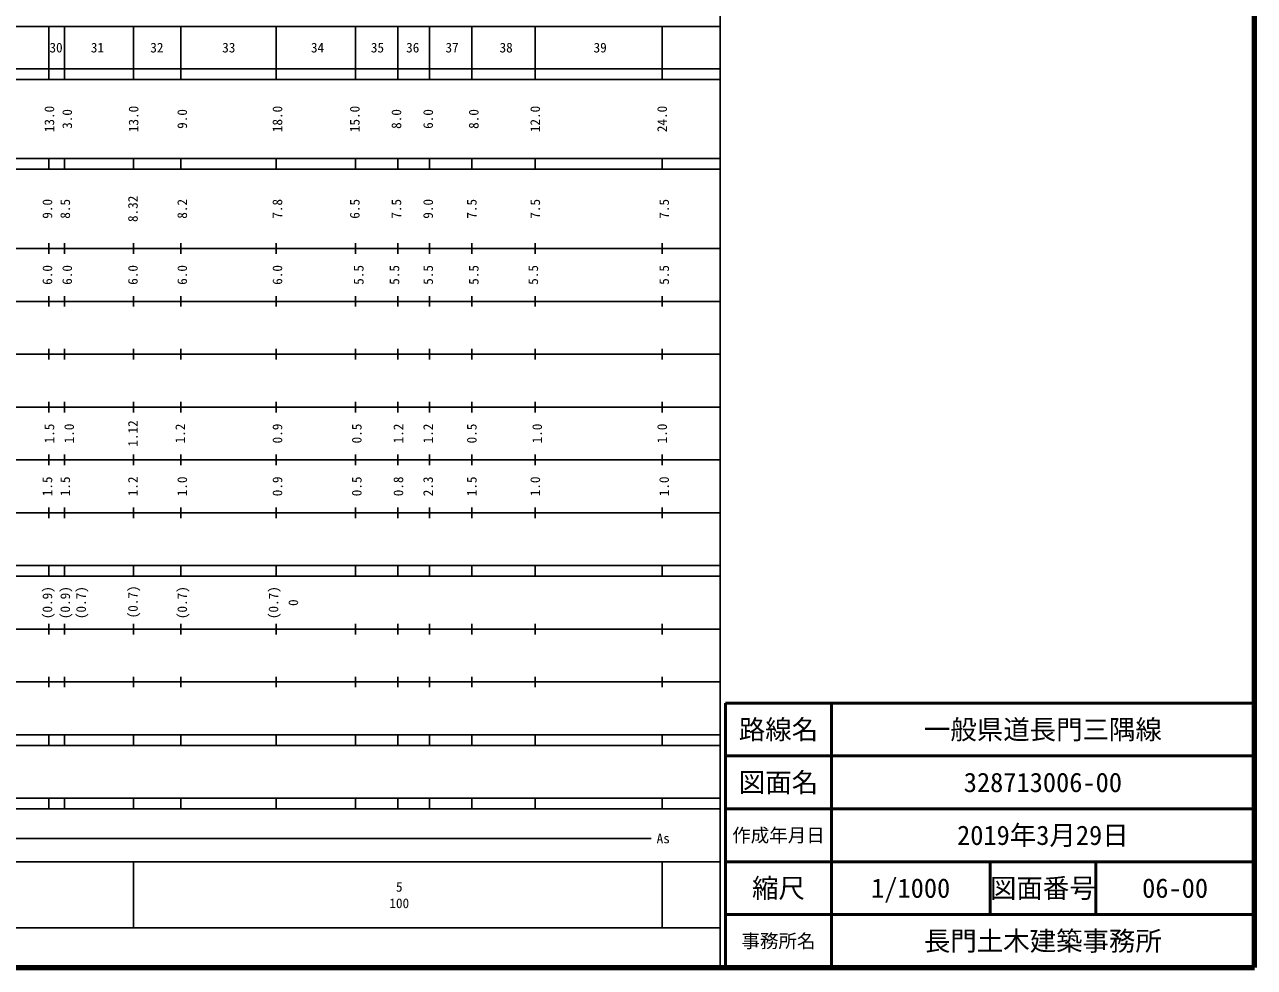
# Model space of a CAD drawing. Units: millimetres on the paper, enlarged 1000 times. Extents: x 40000 to 680000, y 20000 to 380000.
# Drawn here: x 447436 to 680000, y 20000 to 198357 of the extents above; entities that cross this region are included whole.
import ezdxf
from ezdxf.enums import TextEntityAlignment as Align

# ---------------------------------------------------------------- set-up
doc = ezdxf.new("R2010")
doc.units = ezdxf.units.MM
doc.header["$LTSCALE"] = 1000
for name, color, linetype, lineweight in [('M-TTL', 2, 'Continuous', 140), ('M-TTL-BAND', 7, 'Continuous', 25), ('M-TTL-FRAM', 2, 'Continuous', 50), ('M-TTL-LINE', 7, 'Continuous', 50), ('M-TTL-TXT', 7, 'Continuous', 13)]:
    doc.layers.add(name, color=color, linetype=linetype, lineweight=lineweight)
doc.styles.add('ＭＳ ゴシック', font='')
doc.styles.get('ＭＳ ゴシック').set_extended_font_data('MS Gothic')

msp = doc.modelspace()

# ---------------------------------------------------------------- linework, layer by layer
at = {"layer": 'M-TTL'}
for p, q in [((680000, 20000), (680000, 380000)), ((40000, 20000), (680000, 20000))]:
    msp.add_line(p, q, dxfattribs=at)
at = {"layer": 'M-TTL-BAND'}
for p, q in [((579000, 20000), (579000, 370000)), ((68000, 198000), (579000, 198000)), ((452000, 198000), (452000, 188000)), ((455000, 198000), (455000, 188000)), ((468000, 198000), (468000, 188000)), ((477000, 198000), (477000, 188000)), ((495000, 198000), (495000, 188000)), ((510000, 198000), (510000, 188000)), ((518000, 198000), (518000, 188000)), ((524000, 198000), (524000, 188000)), ((532000, 198000), (532000, 188000)), ((544000, 198000), (544000, 188000)), ((568000, 198000), (568000, 188000)), ((40000, 190000), (579000, 190000)), ((40000, 188000), (579000, 188000)), ((40000, 173000), (579000, 173000)), ((452000, 173000), (452000, 171000)), ((455000, 173000), (455000, 171000)), ((468000, 171000), (468000, 173000)), ((477000, 173000), (477000, 171000)), ((495000, 173000), (495000, 171000)), ((510000, 173000), (510000, 171000)), ((518000, 173000), (518000, 171000)), ((524000, 173000), (524000, 171000)), ((532000, 173000), (532000, 171000)), ((544000, 173000), (544000, 171000)), ((568000, 171000), (568000, 173000)), ((40000, 171000), (579000, 171000)), ((40000, 156000), (579000, 156000)), ((452000, 157000), (452000, 155000)), ((455000, 157000), (455000, 155000)), ((468000, 155000), (468000, 157000)), ((477000, 157000), (477000, 155000)), ((495000, 157000), (495000, 155000)), ((510000, 157000), (510000, 155000)), ((518000, 157000), (518000, 155000)), ((524000, 157000), (524000, 155000)), ((532000, 157000), (532000, 155000)), ((544000, 157000), (544000, 155000)), ((568000, 155000), (568000, 157000)), ((452000, 147000), (452000, 145000)), ((455000, 147000), (455000, 145000)), ((468000, 145000), (468000, 147000)), ((477000, 147000), (477000, 145000)), ((495000, 147000), (495000, 145000)), ((510000, 147000), (510000, 145000)), ((518000, 147000), (518000, 145000)), ((524000, 147000), (524000, 145000)), ((532000, 147000), (532000, 145000)), ((544000, 147000), (544000, 145000)), ((568000, 145000), (568000, 147000)), ((46000, 146000), (579000, 146000)), ((52000, 136000), (579000, 136000)), ((452000, 137000), (452000, 135000)), ((455000, 137000), (455000, 135000)), ((468000, 135000), (468000, 137000)), ((477000, 137000), (477000, 135000)), ((495000, 137000), (495000, 135000)), ((510000, 137000), (510000, 135000)), ((518000, 137000), (518000, 135000)), ((524000, 137000), (524000, 135000)), ((532000, 137000), (532000, 135000)), ((544000, 137000), (544000, 135000)), ((568000, 135000), (568000, 137000)), ((46000, 126000), (579000, 126000)), ((452000, 127000), (452000, 125000)), ((455000, 127000), (455000, 125000)), ((468000, 125000), (468000, 127000)), ((477000, 127000), (477000, 125000)), ((495000, 127000), (495000, 125000)), ((510000, 127000), (510000, 125000)), ((518000, 127000), (518000, 125000)), ((524000, 127000), (524000, 125000)), ((532000, 127000), (532000, 125000)), ((544000, 127000), (544000, 125000)), ((568000, 125000), (568000, 127000)), ((452000, 117000), (452000, 115000)), ((455000, 117000), (455000, 115000)), ((468000, 115000), (468000, 117000)), ((477000, 117000), (477000, 115000)), ((495000, 117000), (495000, 115000)), ((510000, 117000), (510000, 115000)), ((518000, 117000), (518000, 115000)), ((524000, 117000), (524000, 115000)), ((532000, 117000), (532000, 115000)), ((544000, 117000), (544000, 115000)), ((568000, 115000), (568000, 117000)), ((52000, 116000), (579000, 116000)), ((452000, 107000), (452000, 105000)), ((455000, 107000), (455000, 105000)), ((468000, 105000), (468000, 107000)), ((477000, 107000), (477000, 105000)), ((495000, 107000), (495000, 105000)), ((510000, 107000), (510000, 105000)), ((518000, 107000), (518000, 105000)), ((524000, 107000), (524000, 105000)), ((532000, 107000), (532000, 105000)), ((544000, 107000), (544000, 105000)), ((568000, 105000), (568000, 107000)), ((46000, 106000), (579000, 106000)), ((40000, 96000), (579000, 96000)), ((452000, 96000), (452000, 94000)), ((455000, 96000), (455000, 94000)), ((468000, 94000), (468000, 96000)), ((477000, 96000), (477000, 94000)), ((495000, 96000), (495000, 94000)), ((510000, 96000), (510000, 94000)), ((518000, 96000), (518000, 94000)), ((524000, 96000), (524000, 94000)), ((532000, 96000), (532000, 94000)), ((544000, 96000), (544000, 94000)), ((568000, 94000), (568000, 96000)), ((40000, 94000), (579000, 94000)), ((49000, 84000), (579000, 84000)), ((452000, 85000), (452000, 83000)), ((455000, 85000), (455000, 83000)), ((468000, 83000), (468000, 85000)), ((477000, 85000), (477000, 83000)), ((495000, 85000), (495000, 83000)), ((510000, 85000), (510000, 83000)), ((518000, 85000), (518000, 83000)), ((524000, 85000), (524000, 83000)), ((532000, 85000), (532000, 83000)), ((544000, 85000), (544000, 83000)), ((568000, 83000), (568000, 85000)), ((452000, 75000), (452000, 73000)), ((455000, 75000), (455000, 73000)), ((468000, 73000), (468000, 75000)), ((477000, 75000), (477000, 73000)), ((495000, 75000), (495000, 73000)), ((510000, 75000), (510000, 73000)), ((518000, 75000), (518000, 73000)), ((524000, 75000), (524000, 73000)), ((532000, 75000), (532000, 73000)), ((544000, 75000), (544000, 73000)), ((568000, 73000), (568000, 75000)), ((40000, 74000), (579000, 74000)), ((40000, 64000), (579000, 64000)), ((452000, 64000), (452000, 62000)), ((455000, 64000), (455000, 62000)), ((468000, 62000), (468000, 64000)), ((477000, 64000), (477000, 62000)), ((495000, 64000), (495000, 62000)), ((510000, 64000), (510000, 62000)), ((518000, 64000), (518000, 62000)), ((524000, 64000), (524000, 62000)), ((532000, 64000), (532000, 62000)), ((544000, 64000), (544000, 62000)), ((568000, 62000), (568000, 64000)), ((40000, 62000), (579000, 62000)), ((40000, 52000), (579000, 52000)), ((452000, 52000), (452000, 50000)), ((455000, 52000), (455000, 50000)), ((468000, 50000), (468000, 52000)), ((477000, 52000), (477000, 50000)), ((495000, 52000), (495000, 50000)), ((510000, 52000), (510000, 50000)), ((518000, 52000), (518000, 50000)), ((524000, 52000), (524000, 50000)), ((532000, 52000), (532000, 50000)), ((544000, 52000), (544000, 50000)), ((568000, 50000), (568000, 52000)), ((40000, 50000), (579000, 50000)), ((70805, 44406), (565903, 44406)), ((40000, 40000), (579000, 40000)), ((468000, 40000), (468000, 27500)), ((568000, 40000), (568000, 27500)), ((68000, 27500), (579000, 27500))]:
    msp.add_line(p, q, dxfattribs=at)
at = {"layer": 'M-TTL-FRAM'}
for p, q in [((680000, 70000), (580000, 70000)), ((580000, 70000), (580000, 20000))]:
    msp.add_line(p, q, dxfattribs=at)
at = {"layer": 'M-TTL-LINE'}
for p, q in [((600000, 70000), (600000, 20000)), ((680000, 60000), (580000, 60000)), ((680000, 50000), (580000, 50000)), ((680000, 40000), (580000, 40000)), ((630000, 40000), (630000, 30000)), ((650000, 40000), (650000, 30000)), ((680000, 30000), (580000, 30000))]:
    msp.add_line(p, q, dxfattribs=at)

# ---------------------------------------------------------------- texts
at = {"layer": 'M-TTL-BAND', "style": 'ＭＳ ゴシック'}
for s, p in [('30', (453385, 194000)), ('31', (461208, 194000)), ('32', (472451, 194000)), ('33', (486052, 194000)), ('34', (502831, 194000)), ('35', (514165, 194000)), ('36', (520832, 194000)), ('37', (528276, 194000)), ('38', (538499, 194000)), ('39', (556277, 194000)), ('As', (568201, 44406)), ('5', (518288, 35238)), ('100', (518288, 32131))]:
    msp.add_text(s, height=1833, dxfattribs=at).set_placement(p, align=Align.MIDDLE_CENTER)
for s, p in [('13.0', (452112, 180500)), ('3.0', (455487, 180500)), ('13.0', (468036, 180500)), ('9.0', (477238, 180500)), ('18.0', (495239, 180500)), ('15.0', (509864, 180500)), ('8.0', (517739, 180500)), ('6.0', (523740, 180500)), ('8.0', (532365, 180500)), ('12.0', (543990, 180500)), ('24.0', (567991, 180500)), ('9.0', (451737, 163500)), ('8.5', (455112, 163500)), ('8.32', (467911, 163500)), ('8.2', (477238, 163500)), ('7.8', (495239, 163500)), ('6.5', (509864, 163500)), ('7.5', (517739, 163500)), ('9.0', (523740, 163500)), ('7.5', (531990, 163500)), ('7.5', (543990, 163500)), ('7.5', (568366, 163500)), ('6.0', (451737, 151000)), ('6.0', (455487, 151000)), ('6.0', (467911, 151000)), ('6.0', (477238, 151000)), ('6.0', (495239, 151000)), ('5.5', (510614, 151000)), ('5.5', (517364, 151000)), ('5.5', (523740, 151000)), ('5.5', (532365, 151000)), ('5.5', (543615, 151000)), ('5.5', (568366, 151000)), ('1.12', (467911, 121000)), ('1.5', (452112, 121000)), ('1.0', (455862, 121000)), ('1.2', (476863, 121000)), ('0.9', (495239, 121000)), ('0.5', (510239, 121000)), ('1.2', (518114, 121000)), ('1.2', (523740, 121000)), ('0.5', (531990, 121000)), ('1.0', (544365, 121000)), ('1.0', (567991, 121000)), ('1.5', (451737, 111000)), ('1.5', (455112, 111000)), ('1.2', (467911, 111000)), ('1.0', (477238, 111000)), ('0.9', (495239, 111000)), ('0.5', (510239, 111000)), ('0.8', (518114, 111000)), ('2.3', (523740, 111000)), ('1.5', (531990, 111000)), ('1.0', (543990, 111000)), ('1.0', (568366, 111000)), ('(0.9)', (451737, 89000)), ('(0.9)', (455112, 89000)), ('(0.7)', (458112, 89000)), ('(0.7)', (467911, 89141)), ('(0.7)', (477238, 89000)), ('(0.7)', (494489, 89000)), ('0', (498239, 89000))]:
    msp.add_text(s, height=1833, rotation=90, dxfattribs=at).set_placement(p, align=Align.MIDDLE_CENTER)
at = {"layer": 'M-TTL-TXT', "style": 'ＭＳ ゴシック'}
for s, height, p in [('路線名', 3666, (590000, 65000)), ('一般県道長門三隅線', 3666, (640000, 65000)), ('図面名', 3666, (590000, 55000)), ('328713006-00', 3666, (640000, 55000)), ('作成年月日', 2566, (590000, 45000)), ('2019年3月29日', 3666, (640000, 45000)), ('縮尺', 3666, (590000, 35000)), ('図面番号', 3666, (640000, 35000)), ('1/1000', 3666, (615000, 35000)), ('06-00', 3666, (665000, 35000)), ('事務所名', 2566, (590000, 25000)), ('長門土木建築事務所', 3666, (640000, 25000))]:
    msp.add_text(s, height=height, dxfattribs=at).set_placement(p, align=Align.MIDDLE_CENTER)

doc.saveas('drawing.dxf')
